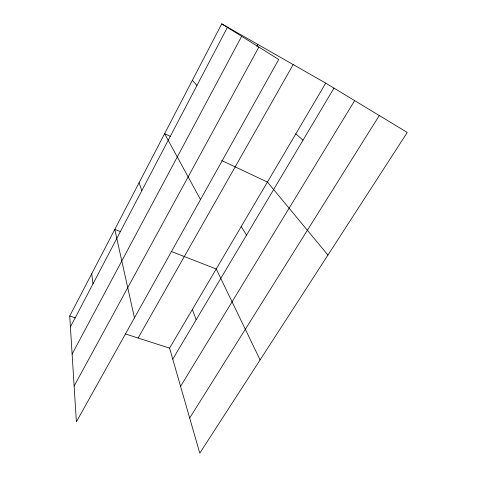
<?xml version="1.0" encoding="UTF-8"?>
<svg xmlns="http://www.w3.org/2000/svg" width="477" height="477" viewBox="0 0 477 477"><rect width="100%" height="100%" fill="white"/><g stroke="black" fill="none" stroke-linecap="round" stroke-linejoin="round"><path stroke-width="0.72" d="M221.745 23.85L278.717 59.482L76.374 421.847L69.731 316.012L221.745 23.85L325.713 83.117L407.269 132.451L199.78 453.15L169.585 348.15L325.713 83.117M70.417 326.936L227.386 27.38M72.122 354.089L241.648 36.3M256.829 46.394L257.884 44.45M74.126 386.054L258.862 47.062M138.109 338.02L293.188 64.574M172.752 359.157L333.972 88.114M180.568 386.34L354.655 100.623M189.685 418.037L379.298 115.529M69.731 316.012L75.354 317.825M125.391 333.93L169.585 348.15M120.287 231.56L114.784 229.413L134.448 317.843M171.225 251.433L216.218 268.986L260.102 359.92M170.653 136.523L164.601 133.673L200.489 199.577M221.739 160.558L267.43 182.059L327.937 255.076M295.818 133.87L303.002 140.184M192.374 80.297L196.947 85.472M241.213 226.563L246.555 235.078M192.368 309.472L196.196 319.733M139.051 182.774L141.824 190.669M91.709 273.774L93.021 283.797"/></g></svg>
